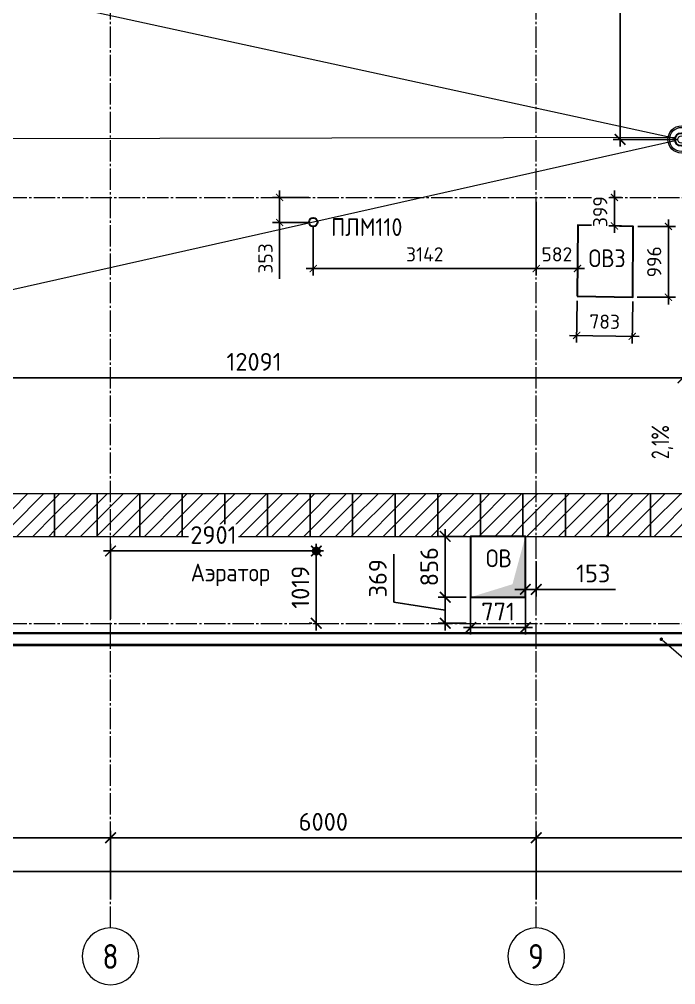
# Model space of a CAD drawing. Header units: millimetres. Extents: x -263990 to 193903, y -164417 to 240530.
# Drawn here: x -93672 to -84421, y -55121 to -41519 of the extents above; entities that cross this region are included whole.
import ezdxf
from ezdxf import colors
from ezdxf.entities.mleader import LeaderData, LeaderLine
from ezdxf.enums import TextEntityAlignment as Align
from ezdxf.math import Vec2, Vec3

# ---------------------------------------------------------------- set-up
doc = ezdxf.new("R2010")
doc.units = ezdxf.units.MM
doc.header["$LTSCALE"] = 20
doc.linetypes.add('CENTER', pattern=[20, 15, -1.7, 1.6, -1.7])
doc.layers.get('0').update_dxf_attribs({"lineweight": 0})
doc.layers.get('Defpoints').update_dxf_attribs({"color": 4})
doc.layers.add('A-ROOF', color=5, linetype='Continuous')
for name, color, linetype, lineweight in [('Высотные отметки', 7, 'Continuous', 9), ('Кровля дорожка', 7, 'Continuous', 18), ('Линии1', 7, 'Continuous', 30), ('Оси', 7, 'CENTER', 9), ('Оси_марки', 7, 'Continuous', 18), ('Размеры', 7, 'Continuous', 9), ('ФЭ парапет', 7, 'Continuous', 18)]:
    doc.layers.add(name, color=color, linetype=linetype, lineweight=lineweight)
doc.layers.add('Сантехнические приборы', color=7, linetype='Continuous', lineweight=18, true_color=0x0080c0)
doc.styles.add('GOST Common', font='gost-common.ttf', dxfattribs={"width": 0.9, "height": 350})
doc.styles.add('GOST Common_2', font='gost-common.ttf', dxfattribs={"width": 0.9, "height": 250})
doc.styles.add('ISOCPEUR', font='isocpeur.ttf', dxfattribs={"width": 0.9, "height": 250})
doc.styles.add('PDF ISOCPEUR', font='isocpeur.ttf')
doc.dimstyles.new('СПДС размеры', dxfattribs={"dimscale": 100, "dimtxt": 2.5, "dimasz": 1.5, "dimexe": 1, "dimexo": 0.625, "dimgap": 1, "dimtad": 1, "dimdec": 0, "dimtxsty": 'PDF ISOCPEUR', "dimblk": 'ARCHTICK', "dimcen": 2.5, "dimdle": 1, "dimadec": 0, "dimazin": 2, "dimtfac": 0.75, "dimtdec": 0, "dimtmove": 1, "dimatfit": 3, "dimfxl": 1, "dimtfill": 1, "dimtolj": 1, "dimarcsym": 1})
doc.dimstyles.new('СПДС размеры 2мм', dxfattribs={"dimscale": 100, "dimtxt": 2, "dimasz": 1, "dimexe": 1, "dimexo": 0.625, "dimgap": 1, "dimtad": 1, "dimdec": 0, "dimtxsty": 'PDF ISOCPEUR', "dimblk": 'ARCHTICK', "dimcen": 2.5, "dimdle": 1, "dimadec": 0, "dimazin": 2, "dimtfac": 0.75, "dimtdec": 0, "dimtmove": 1, "dimatfit": 3, "dimfxl": 1, "dimtfill": 1, "dimtolj": 1, "dimarcsym": 1})

# ---------------------------------------------------------------- blocks, each defined once
blk = doc.blocks.new('*U537')
at = {"layer": 'ФЭ парапет'}
for p, q in [((30390, 0), (0, 0)), ((30390, -3), (0, -3)), ((30390, -15), (0, -15)), ((30390, -165), (0, -165)), ((30390, -177), (0, -177)), ((30390, -180), (0, -180))]:
    blk.add_line(p, q, dxfattribs=at)
blk = doc.blocks.new('Ось сетки - Круг_Ø8 мм-6577-_О__L1_0_000_')
at = {"layer": 'Оси_марки', "lineweight": 20}
for start, end in [(360, 180), (180, 360)]:
    blk.add_arc((0, 0), 4, start, end, dxfattribs=at)
blk = doc.blocks.new('*U547')
at = {"layer": 'Кровля дорожка'}
h = blk.add_hatch(dxfattribs=at)
h.set_pattern_fill('ANSI31', color=256, scale=50)
h.paths.add_polyline_path([(0, 0), (0, -600), (600, -600), (600, 0)])
blk.add_lwpolyline([(0, -600), (600, -600), (600, 0), (0, 0)], close=True, dxfattribs=at)
blk = doc.blocks.new('_ArchTick')
at = {"color": 0, "linetype": 'ByBlock', "const_width": 0.15}
blk.add_lwpolyline([(-0.5, -0.5), (0.5, 0.5)], dxfattribs=at)
blk = doc.blocks.new('*D593')
at = {"layer": 'Defpoints', "color": 0, "transparency": 16777216}
for p in [(-96409, -43235), (-84318, -43183), (-96409, -46570)]:
    blk.add_point(p, dxfattribs=at)
at = {"layer": 'Размеры', "color": 0, "lineweight": -2, "transparency": 16777216}
for p, q in [((-84318, -43245), (-84318, -46670)), ((-96409, -43298), (-96409, -46670)), ((-84218, -46570), (-96509, -46570))]:
    blk.add_line(p, q, dxfattribs=at)
at = {"layer": 'Размеры', "color": 0, "lineweight": -2, "transparency": 16777216, "xscale": 150, "yscale": 150, "zscale": 150, "rotation": 180}
blk.add_blockref('_ArchTick', (-96409, -46570), dxfattribs=at)
at = {"layer": 'Размеры', "color": 0, "lineweight": -2, "transparency": 16777216, "xscale": 150, "yscale": 150, "zscale": 150}
blk.add_blockref('_ArchTick', (-84318, -46570), dxfattribs=at)
at = {"layer": 'Размеры', "color": 0, "lineweight": 20, "transparency": 16777216, "insert": (-90364, -46345), "char_height": 250, "attachment_point": 5, "style": 'PDF ISOCPEUR', "bg_fill": 3, "box_fill_scale": 1.1, "bg_fill_color": 256, "bg_fill_true_color": 13158600, "bg_fill_transparency": 0}
blk.add_mtext('\\A1;12091', dxfattribs=at)
blk = doc.blocks.new('109_Водосточная воронка - Радиус 70-1083720-_О__R_8_390_')
at = {"layer": 'Сантехнические приборы', "color": 7}
for radius in [191, 170, 50.8]:
    blk.add_circle((0, 0), radius, dxfattribs=at)
blk = doc.blocks.new('*D600')
at = {"layer": 'Defpoints', "color": 0, "transparency": 16777216}
for p in [(-85204, -37873), (-84339, -37873), (-84339, -43212)]:
    blk.add_point(p, dxfattribs=at)
at = {"layer": 'Размеры', "color": 0, "lineweight": -2, "transparency": 16777216}
for p, q in [((-85204, -43312), (-85204, -37773)), ((-84401, -37873), (-85304, -37873)), ((-84402, -43212), (-85304, -43212))]:
    blk.add_line(p, q, dxfattribs=at)
at = {"layer": 'Размеры', "color": 0, "lineweight": -2, "transparency": 16777216, "xscale": 150, "yscale": 150, "zscale": 150}
for p, rotation in [((-85204, -37873), 90), ((-85204, -43212), 270)]:
    blk.add_blockref('_ArchTick', p, dxfattribs=dict(at, rotation=rotation))
at = {"layer": 'Размеры', "color": 0, "transparency": 16777216, "insert": (-85429, -40543), "char_height": 250, "attachment_point": 5, "rotation": 90, "style": 'PDF ISOCPEUR', "bg_fill": 3, "box_fill_scale": 1.1, "bg_fill_color": 256, "bg_fill_true_color": 13158600, "bg_fill_transparency": 0}
blk.add_mtext('\\A1;5339', dxfattribs=at)
blk = doc.blocks.new('*D614')
at = {"layer": 'Defpoints', "color": 0, "transparency": 16777216}
for p in [(-89486, -49010), (-92387, -50029), (-89486, -50029)]:
    blk.add_point(p, dxfattribs=at)
at = {"layer": 'Размеры', "color": 0, "lineweight": -2, "transparency": 16777216}
for p, q in [((-92387, -49967), (-92387, -48910)), ((-89486, -49967), (-89486, -48910)), ((-92487, -49010), (-89386, -49010))]:
    blk.add_line(p, q, dxfattribs=at)
at = {"layer": 'Размеры', "color": 0, "lineweight": -2, "transparency": 16777216, "xscale": 150, "yscale": 150, "zscale": 150, "rotation": 180}
blk.add_blockref('_ArchTick', (-92387, -49010), dxfattribs=at)
at = {"layer": 'Размеры', "color": 0, "lineweight": -2, "transparency": 16777216, "xscale": 150, "yscale": 150, "zscale": 150}
blk.add_blockref('_ArchTick', (-89486, -49010), dxfattribs=at)
at = {"layer": 'Размеры', "color": 0, "transparency": 16777216, "insert": (-90936, -48785), "char_height": 250, "attachment_point": 5, "style": 'PDF ISOCPEUR', "bg_fill": 3, "box_fill_scale": 1.1, "bg_fill_color": 256, "bg_fill_true_color": 13158600, "bg_fill_transparency": 0}
blk.add_mtext('\\A1;2901', dxfattribs=at)
blk = doc.blocks.new('*D615')
at = {"layer": 'Defpoints', "color": 0, "transparency": 16777216}
for p in [(-89486, -49010), (-89486, -49010), (-89486, -50029)]:
    blk.add_point(p, dxfattribs=at)
at = {"layer": 'Размеры', "color": 0, "lineweight": -2, "transparency": 16777216}
for p, q in [((-89486, -50129), (-89486, -48910)), ((-89548, -49010), (-89586, -49010)), ((-89548, -50029), (-89586, -50029))]:
    blk.add_line(p, q, dxfattribs=at)
at = {"layer": 'Размеры', "color": 0, "lineweight": -2, "transparency": 16777216, "xscale": 150, "yscale": 150, "zscale": 150}
for p, rotation in [((-89486, -49010), 90), ((-89486, -50029), 270)]:
    blk.add_blockref('_ArchTick', p, dxfattribs=dict(at, rotation=rotation))
at = {"layer": 'Размеры', "color": 0, "transparency": 16777216, "insert": (-89711, -49520), "char_height": 250, "attachment_point": 5, "rotation": 90, "style": 'PDF ISOCPEUR', "bg_fill": 3, "box_fill_scale": 1.1, "bg_fill_color": 256, "bg_fill_true_color": 13158600, "bg_fill_transparency": 0}
blk.add_mtext('\\A1;1019', dxfattribs=at)
blk = doc.blocks.new('*D616')
at = {"layer": 'Defpoints', "color": 0, "transparency": 16777216}
for p in [(-86540, -49094), (-86387, -49094), (-86387, -49551)]:
    blk.add_point(p, dxfattribs=at)
at = {"layer": 'Размеры', "color": 0, "lineweight": -2, "transparency": 16777216}
for p, q in [((-86540, -49156), (-86540, -49651)), ((-86387, -49156), (-86387, -49651)), ((-86540, -49551), (-86690, -49551)), ((-86540, -49551), (-86387, -49551)), ((-86540, -49551), (-86387, -49551)), ((-86387, -49551), (-86237, -49551)), ((-85271, -49551), (-86387, -49551))]:
    blk.add_line(p, q, dxfattribs=at)
at = {"layer": 'Размеры', "color": 0, "lineweight": -2, "transparency": 16777216, "xscale": 150, "yscale": 150, "zscale": 150}
blk.add_blockref('_ArchTick', (-86540, -49551), dxfattribs=at)
at = {"layer": 'Размеры', "color": 0, "lineweight": -2, "transparency": 16777216, "xscale": 150, "yscale": 150, "zscale": 150, "rotation": 180}
blk.add_blockref('_ArchTick', (-86387, -49551), dxfattribs=at)
at = {"layer": 'Размеры', "color": 0, "lineweight": 20, "transparency": 16777216, "insert": (-85583, -49326), "char_height": 250, "attachment_point": 5, "style": 'PDF ISOCPEUR', "bg_fill": 3, "box_fill_scale": 1.1, "bg_fill_color": 256, "bg_fill_true_color": 13158600, "bg_fill_transparency": 0}
blk.add_mtext('\\A1;153', dxfattribs=at)
blk = doc.blocks.new('*D617')
at = {"layer": 'Defpoints', "color": 0, "transparency": 16777216}
for p in [(-87311, -49661), (-87669, -50029), (-87311, -50029)]:
    blk.add_point(p, dxfattribs=at)
at = {"layer": 'Размеры', "color": 0, "lineweight": -2, "transparency": 16777216}
for p, q in [((-88394, -49732), (-88394, -49057)), ((-87669, -49561), (-87669, -50129)), ((-87669, -49845), (-88394, -49732)), ((-87373, -49661), (-87769, -49661)), ((-87373, -50029), (-87769, -50029))]:
    blk.add_line(p, q, dxfattribs=at)
at = {"layer": 'Размеры', "color": 0, "lineweight": -2, "transparency": 16777216, "xscale": 150, "yscale": 150, "zscale": 150}
for p, rotation in [((-87669, -49661), 90), ((-87669, -50029), 270)]:
    blk.add_blockref('_ArchTick', p, dxfattribs=dict(at, rotation=rotation))
at = {"layer": 'Размеры', "color": 0, "lineweight": 20, "transparency": 16777216, "insert": (-88619, -49395), "char_height": 250, "attachment_point": 5, "rotation": 90, "style": 'PDF ISOCPEUR', "bg_fill": 3, "box_fill_scale": 1.1, "bg_fill_color": 256, "bg_fill_true_color": 13158600, "bg_fill_transparency": 0}
blk.add_mtext('\\A1;369', dxfattribs=at)
blk = doc.blocks.new('*D618')
at = {"layer": 'Defpoints', "color": 0, "transparency": 16777216}
for p in [(-87311, -48804), (-86540, -48804), (-86540, -50089)]:
    blk.add_point(p, dxfattribs=at)
at = {"layer": 'Размеры', "color": 0, "lineweight": -2, "transparency": 16777216}
for p, q in [((-87311, -48867), (-87311, -50189)), ((-86540, -48867), (-86540, -50189)), ((-87411, -50089), (-86440, -50089))]:
    blk.add_line(p, q, dxfattribs=at)
at = {"layer": 'Размеры', "color": 0, "lineweight": -2, "transparency": 16777216, "xscale": 150, "yscale": 150, "zscale": 150, "rotation": 180}
blk.add_blockref('_ArchTick', (-87311, -50089), dxfattribs=at)
at = {"layer": 'Размеры', "color": 0, "lineweight": -2, "transparency": 16777216, "xscale": 150, "yscale": 150, "zscale": 150}
blk.add_blockref('_ArchTick', (-86540, -50089), dxfattribs=at)
at = {"layer": 'Размеры', "color": 0, "lineweight": 20, "transparency": 16777216, "insert": (-86925, -49864), "char_height": 250, "attachment_point": 5, "style": 'PDF ISOCPEUR', "bg_fill": 3, "box_fill_scale": 1.1, "bg_fill_color": 256, "bg_fill_true_color": 13158600, "bg_fill_transparency": 0}
blk.add_mtext('\\A1;771', dxfattribs=at)
blk = doc.blocks.new('*D619')
at = {"layer": 'Defpoints', "color": 0, "transparency": 16777216}
for p in [(-87670, -48804), (-87311, -48804), (-87311, -49661)]:
    blk.add_point(p, dxfattribs=at)
at = {"layer": 'Размеры', "color": 0, "lineweight": -2, "transparency": 16777216}
for p, q in [((-87373, -48804), (-87770, -48804)), ((-87670, -49761), (-87670, -48704)), ((-87373, -49661), (-87770, -49661))]:
    blk.add_line(p, q, dxfattribs=at)
at = {"layer": 'Размеры', "color": 0, "lineweight": -2, "transparency": 16777216, "xscale": 150, "yscale": 150, "zscale": 150}
for p, rotation in [((-87670, -48804), 90), ((-87670, -49661), 270)]:
    blk.add_blockref('_ArchTick', p, dxfattribs=dict(at, rotation=rotation))
at = {"layer": 'Размеры', "color": 0, "lineweight": 20, "transparency": 16777216, "insert": (-87895, -49232), "char_height": 250, "attachment_point": 5, "rotation": 90, "style": 'PDF ISOCPEUR', "bg_fill": 3, "box_fill_scale": 1.1, "bg_fill_color": 256, "bg_fill_true_color": 13158600, "bg_fill_transparency": 0}
blk.add_mtext('\\A1;856', dxfattribs=at)
blk = doc.blocks.new('*D620')
at = {"layer": 'Defpoints', "color": 0, "transparency": 16777216}
blk.add_point((-86387, -45031), dxfattribs=at)
blk.add_point((-86387, -45031), dxfattribs=at)
at = {"layer": 'Размеры', "color": 0, "lineweight": -2, "transparency": 16777216}
for p, q in [((-86387, -44968), (-86387, -44931)), ((-85805, -44983), (-85805, -45131)), ((-85705, -45031), (-86487, -45031))]:
    blk.add_line(p, q, dxfattribs=at)
at = {"layer": 'Размеры', "color": 0, "transparency": 16777216, "insert": (-86096, -44831), "char_height": 200, "attachment_point": 5, "style": 'PDF ISOCPEUR', "bg_fill": 3, "box_fill_scale": 1.1, "bg_fill_color": 256, "bg_fill_true_color": 13158600, "bg_fill_transparency": 0}
blk.add_mtext('\\A1;582', dxfattribs=at)
at = {"layer": 'Defpoints', "color": 0, "transparency": 16777216}
blk.add_point((-85805, -44921), dxfattribs=at)
at = {"layer": 'Размеры', "color": 0, "lineweight": -2, "transparency": 16777216, "xscale": 100, "yscale": 100, "zscale": 100, "rotation": 180}
blk.add_blockref('_ArchTick', (-86387, -45031), dxfattribs=at)
at = {"layer": 'Размеры', "color": 0, "lineweight": -2, "transparency": 16777216, "xscale": 100, "yscale": 100, "zscale": 100}
blk.add_blockref('_ArchTick', (-85805, -45031), dxfattribs=at)
blk = doc.blocks.new('*D621')
at = {"layer": 'Defpoints', "color": 0, "transparency": 16777216}
for p in [(-85808, -45422), (-85025, -45435), (-85817, -45973)]:
    blk.add_point(p, dxfattribs=at)
at = {"layer": 'Размеры', "color": 0, "lineweight": -2, "transparency": 16777216}
for p, q in [((-85809, -45485), (-85818, -46073)), ((-85026, -45497), (-85036, -46085)), ((-84934, -45987), (-85917, -45972))]:
    blk.add_line(p, q, dxfattribs=at)
at = {"layer": 'Размеры', "color": 0, "lineweight": -2, "transparency": 16777216, "xscale": 100, "yscale": 100, "zscale": 100}
for p, rotation in [((-85817, -45973), 179.0971083420397), ((-85034, -45986), 359.0971083420397)]:
    blk.add_blockref('_ArchTick', p, dxfattribs=dict(at, rotation=rotation))
at = {"layer": 'Размеры', "color": 0, "transparency": 16777216, "insert": (-85422, -45779), "char_height": 200, "attachment_point": 5, "rotation": 359.0971, "style": 'PDF ISOCPEUR', "bg_fill": 3, "box_fill_scale": 1.1, "bg_fill_color": 256, "bg_fill_true_color": 13158600, "bg_fill_transparency": 0}
blk.add_mtext('\\A1;783', dxfattribs=at)
blk = doc.blocks.new('*D622')
at = {"layer": 'Defpoints', "color": 0, "transparency": 16777216}
for p in [(-85285, -44029), (-85285, -44429)]:
    blk.add_point(p, dxfattribs=at)
at = {"layer": 'Размеры', "color": 0, "lineweight": -2, "transparency": 16777216}
for p, q in [((-85285, -44529), (-85285, -43929)), ((-85349, -44029), (-85185, -44029)), ((-85223, -44429), (-85185, -44429))]:
    blk.add_line(p, q, dxfattribs=at)
at = {"layer": 'Размеры', "color": 0, "transparency": 16777216, "insert": (-85485, -44229), "char_height": 200, "attachment_point": 5, "rotation": 90, "style": 'PDF ISOCPEUR', "bg_fill": 3, "box_fill_scale": 1.1, "bg_fill_color": 256, "bg_fill_true_color": 13158600, "bg_fill_transparency": 0}
blk.add_mtext('\\A1;399', dxfattribs=at)
at = {"layer": 'Defpoints', "color": 0, "transparency": 16777216}
blk.add_point((-85411, -44029), dxfattribs=at)
at = {"layer": 'Размеры', "color": 0, "lineweight": -2, "transparency": 16777216, "xscale": 100, "yscale": 100, "zscale": 100}
for p, rotation in [((-85285, -44029), 90), ((-85285, -44429), 270)]:
    blk.add_blockref('_ArchTick', p, dxfattribs=dict(at, rotation=rotation))
blk = doc.blocks.new('*D623')
at = {"layer": 'Defpoints', "color": 0, "transparency": 16777216}
for p in [(-85020, -44438), (-84524, -44438), (-85025, -45435)]:
    blk.add_point(p, dxfattribs=at)
at = {"layer": 'Размеры', "color": 0, "lineweight": -2, "transparency": 16777216}
for p, q in [((-84524, -45535), (-84524, -44338)), ((-84957, -44438), (-84424, -44438)), ((-84963, -45435), (-84424, -45435))]:
    blk.add_line(p, q, dxfattribs=at)
at = {"layer": 'Размеры', "color": 0, "lineweight": -2, "transparency": 16777216, "xscale": 100, "yscale": 100, "zscale": 100}
for p, rotation in [((-84524, -44438), 90), ((-84524, -45435), 270)]:
    blk.add_blockref('_ArchTick', p, dxfattribs=dict(at, rotation=rotation))
at = {"layer": 'Размеры', "color": 0, "transparency": 16777216, "insert": (-84724, -44936), "char_height": 200, "attachment_point": 5, "rotation": 90, "style": 'PDF ISOCPEUR', "bg_fill": 3, "box_fill_scale": 1.1, "bg_fill_color": 256, "bg_fill_true_color": 13158600, "bg_fill_transparency": 0}
blk.add_mtext('\\A1;996', dxfattribs=at)
blk = doc.blocks.new('*D624')
at = {"layer": 'Defpoints', "color": 0, "transparency": 16777216}
for p in [(-86387, -44029), (-89529, -44378), (-89529, -45031)]:
    blk.add_point(p, dxfattribs=at)
at = {"layer": 'Размеры', "color": 0, "lineweight": -2, "transparency": 16777216}
for p, q in [((-86387, -44092), (-86387, -45131)), ((-89529, -44440), (-89529, -45131)), ((-86287, -45031), (-89629, -45031))]:
    blk.add_line(p, q, dxfattribs=at)
at = {"layer": 'Размеры', "color": 0, "lineweight": -2, "transparency": 16777216, "xscale": 100, "yscale": 100, "zscale": 100, "rotation": 180}
blk.add_blockref('_ArchTick', (-89529, -45031), dxfattribs=at)
at = {"layer": 'Размеры', "color": 0, "lineweight": -2, "transparency": 16777216, "xscale": 100, "yscale": 100, "zscale": 100}
blk.add_blockref('_ArchTick', (-86387, -45031), dxfattribs=at)
at = {"layer": 'Размеры', "color": 0, "transparency": 16777216, "insert": (-87958, -44831), "char_height": 200, "attachment_point": 5, "style": 'PDF ISOCPEUR', "bg_fill": 3, "box_fill_scale": 1.1, "bg_fill_color": 256, "bg_fill_true_color": 13158600, "bg_fill_transparency": 0}
blk.add_mtext('\\A1;3142', dxfattribs=at)
blk = doc.blocks.new('*D625')
at = {"layer": 'Defpoints', "color": 0, "transparency": 16777216}
for p in [(-89529, -44029), (-90003, -44382), (-89529, -44382)]:
    blk.add_point(p, dxfattribs=at)
at = {"layer": 'Размеры', "color": 0, "lineweight": -2, "transparency": 16777216}
for p, q in [((-90003, -43929), (-90003, -44482)), ((-89591, -44029), (-90103, -44029)), ((-89591, -44382), (-90103, -44382)), ((-90003, -45178), (-90003, -44382))]:
    blk.add_line(p, q, dxfattribs=at)
at = {"layer": 'Размеры', "color": 0, "lineweight": -2, "transparency": 16777216, "xscale": 100, "yscale": 100, "zscale": 100}
for p, rotation in [((-90003, -44029), 90), ((-90003, -44382), 270)]:
    blk.add_blockref('_ArchTick', p, dxfattribs=dict(at, rotation=rotation))
at = {"layer": 'Размеры', "color": 0, "transparency": 16777216, "insert": (-90203, -44888), "char_height": 200, "attachment_point": 5, "rotation": 90, "style": 'PDF ISOCPEUR', "bg_fill": 3, "box_fill_scale": 1.1, "bg_fill_color": 256, "bg_fill_true_color": 13158600, "bg_fill_transparency": 0}
blk.add_mtext('\\A1;353', dxfattribs=at)
blk = doc.blocks.new('*D675')
at = {"layer": 'Defpoints', "color": 0, "transparency": 16777216}
for p in [(-98387, -53051), (-92387, -53051), (-92387, -53983)]:
    blk.add_point(p, dxfattribs=at)
at = {"layer": 'Размеры', "color": 0, "lineweight": -2, "transparency": 16777216}
for p, q in [((-98387, -52989), (-98387, -52951)), ((-92387, -53920), (-92387, -52951)), ((-98487, -53051), (-92287, -53051))]:
    blk.add_line(p, q, dxfattribs=at)
at = {"layer": 'Размеры', "color": 0, "lineweight": -2, "transparency": 16777216, "xscale": 150, "yscale": 150, "zscale": 150, "rotation": 180}
blk.add_blockref('_ArchTick', (-98387, -53051), dxfattribs=at)
at = {"layer": 'Размеры', "color": 0, "lineweight": -2, "transparency": 16777216, "xscale": 150, "yscale": 150, "zscale": 150}
blk.add_blockref('_ArchTick', (-92387, -53051), dxfattribs=at)
at = {"layer": 'Размеры', "color": 0, "transparency": 16777216, "insert": (-95387, -52826), "char_height": 250, "attachment_point": 5, "style": 'PDF ISOCPEUR', "bg_fill": 3, "box_fill_scale": 1.1, "bg_fill_color": 256, "bg_fill_true_color": 13158600, "bg_fill_transparency": 0}
blk.add_mtext('\\A1;6000', dxfattribs=at)
blk = doc.blocks.new('*D676')
at = {"layer": 'Defpoints', "color": 0, "transparency": 16777216}
for p in [(-92387, -53051), (-86387, -53051), (-86387, -53983)]:
    blk.add_point(p, dxfattribs=at)
at = {"layer": 'Размеры', "color": 0, "lineweight": -2, "transparency": 16777216}
for p, q in [((-92387, -52989), (-92387, -52951)), ((-86387, -53920), (-86387, -52951)), ((-92487, -53051), (-86287, -53051))]:
    blk.add_line(p, q, dxfattribs=at)
at = {"layer": 'Размеры', "color": 0, "lineweight": -2, "transparency": 16777216, "xscale": 150, "yscale": 150, "zscale": 150, "rotation": 180}
blk.add_blockref('_ArchTick', (-92387, -53051), dxfattribs=at)
at = {"layer": 'Размеры', "color": 0, "lineweight": -2, "transparency": 16777216, "xscale": 150, "yscale": 150, "zscale": 150}
blk.add_blockref('_ArchTick', (-86387, -53051), dxfattribs=at)
at = {"layer": 'Размеры', "color": 0, "transparency": 16777216, "insert": (-89387, -52826), "char_height": 250, "attachment_point": 5, "style": 'PDF ISOCPEUR', "bg_fill": 3, "box_fill_scale": 1.1, "bg_fill_color": 256, "bg_fill_true_color": 13158600, "bg_fill_transparency": 0}
blk.add_mtext('\\A1;6000', dxfattribs=at)
blk = doc.blocks.new('*D677')
at = {"layer": 'Defpoints', "color": 0, "transparency": 16777216}
for p in [(-86387, -53051), (-80387, -53051), (-80387, -53983)]:
    blk.add_point(p, dxfattribs=at)
at = {"layer": 'Размеры', "color": 0, "lineweight": -2, "transparency": 16777216}
for p, q in [((-86387, -52989), (-86387, -52951)), ((-80387, -53920), (-80387, -52951)), ((-86487, -53051), (-80287, -53051))]:
    blk.add_line(p, q, dxfattribs=at)
at = {"layer": 'Размеры', "color": 0, "lineweight": -2, "transparency": 16777216, "xscale": 150, "yscale": 150, "zscale": 150, "rotation": 180}
blk.add_blockref('_ArchTick', (-86387, -53051), dxfattribs=at)
at = {"layer": 'Размеры', "color": 0, "lineweight": -2, "transparency": 16777216, "xscale": 150, "yscale": 150, "zscale": 150}
blk.add_blockref('_ArchTick', (-80387, -53051), dxfattribs=at)
at = {"layer": 'Размеры', "color": 0, "transparency": 16777216, "insert": (-83387, -52826), "char_height": 250, "attachment_point": 5, "style": 'PDF ISOCPEUR', "bg_fill": 3, "box_fill_scale": 1.1, "bg_fill_color": 256, "bg_fill_true_color": 13158600, "bg_fill_transparency": 0}
blk.add_mtext('\\A1;6000', dxfattribs=at)
blk = doc.blocks.new('*D683')
at = {"layer": 'Defpoints', "color": 0, "transparency": 16777216}
for p in [(-80387, -52204), (-125387, -52573), (-80387, -53527)]:
    blk.add_point(p, dxfattribs=at)
at = {"layer": 'Размеры', "color": 0, "lineweight": -2, "transparency": 16777216}
for p, q in [((-80387, -52267), (-80387, -53627)), ((-125387, -52636), (-125387, -53627)), ((-125487, -53527), (-80287, -53527))]:
    blk.add_line(p, q, dxfattribs=at)
at = {"layer": 'Размеры', "color": 0, "lineweight": -2, "transparency": 16777216, "xscale": 150, "yscale": 150, "zscale": 150, "rotation": 180}
blk.add_blockref('_ArchTick', (-125387, -53527), dxfattribs=at)
at = {"layer": 'Размеры', "color": 0, "lineweight": -2, "transparency": 16777216, "xscale": 150, "yscale": 150, "zscale": 150}
blk.add_blockref('_ArchTick', (-80387, -53527), dxfattribs=at)
at = {"layer": 'Размеры', "color": 0, "transparency": 16777216, "insert": (-102887, -53302), "char_height": 250, "attachment_point": 5, "style": 'PDF ISOCPEUR', "bg_fill": 3, "box_fill_scale": 1.1, "bg_fill_color": 256, "bg_fill_true_color": 13158600, "bg_fill_transparency": 0}
blk.add_mtext('\\A1;45000', dxfattribs=at)
blk = doc.blocks.new('ОТМ')
at = {"layer": 'Высотные отметки', "lineweight": 30, "transparency": 16777216}
for p, q in [((-598, -259), (-598, 241)), ((-598, 241), (602, 241)), ((602, 241), (602, -259)), ((602, -259), (-598, -259))]:
    blk.add_line(p, q, dxfattribs=at)
at = {"layer": 'Высотные отметки', "transparency": 16777216, "style": 'PDF ISOCPEUR', "flags": 8}
blk.add_attdef('ОТМ', text='', height=250, dxfattribs=at).set_placement((2, -9), align=Align.MIDDLE_CENTER)
blk = doc.blocks.new('_Dot')
at = {"color": 0, "linetype": 'ByBlock', "lineweight": -2}
blk.add_line((-0.5, 0), (-1, 0), dxfattribs=at)
at = {"color": 0, "linetype": 'ByBlock', "const_width": 0.5}
blk.add_lwpolyline([(-0.25, 0, 1), (0.25, 0, 1)], format="xyb", close=True, dxfattribs=at)

msp = doc.modelspace()

# ---------------------------------------------------------------- hatches: boundary and pattern name
at = {"lineweight": 9}
h = msp.add_hatch(color=7, dxfattribs=at)
h.dxf.hatch_style = 1
h.paths.add_polyline_path([(-86539.88926, -48804.36437), (-86721.7502, -49478.56144), (-87310.9449, -49660.53788), (-87309.33332, -49660.53787), (-86539.88926, -49660.36437)])

# ---------------------------------------------------------------- linework, layer by layer
at = {"layer": 'Линии1', "color": 7}
msp.add_lwpolyline([(-86539.88926, -49660.36437), (-86539.88926, -48804.36437), (-87310.88926, -48804.36437), (-87310.88926, -49660.53787), (-86539.88926, -49660.36437)], dxfattribs=at)
at = {"layer": 'Оси', "color": 7, "lineweight": 5}
for p, q in [((-86386.88926, -54320.53519), (-86386.88926, -37431.96943)), ((-92386.88926, -54320.53519), (-92386.88926, -37595.41866)), ((-129068.41441, -44029.36437), (-79912.2678, -44029.36437)), ((-129068.41441, -50029.36437), (-79912.2678, -50029.36437))]:
    msp.add_line(p, q, dxfattribs=at)

# ---------------------------------------------------------------- block references
at = {"layer": 'A-ROOF'}
for p in [(-93774.59561, -48204.24847), (-93174.59561, -48204.24847), (-92574.59561, -48204.24847), (-91974.59561, -48204.24847), (-91374.59561, -48204.24847), (-90774.59561, -48204.24847), (-90174.59561, -48204.24847), (-89574.59561, -48204.24847), (-88974.59561, -48204.24847), (-88374.59561, -48204.24847), (-87774.59561, -48204.24847), (-87174.59561, -48204.24847), (-86574.59561, -48204.24847), (-85974.59561, -48204.24847), (-85374.59561, -48204.24847), (-84774.59561, -48204.24847)]:
    msp.add_blockref('*U547', p, dxfattribs=at)
at = {"layer": 'Оси_марки', "color": 7, "lineweight": 20, "xscale": 99.99999999999993, "yscale": 99.99999999999993, "zscale": 99.99999999999993}
for p in [(-92386.88926, -54720.53519), (-86386.88926, -54720.53519)]:
    msp.add_blockref('Ось сетки - Круг_Ø8 мм-6577-_О__L1_0_000_', p, dxfattribs=at)
at = {"layer": 'ФЭ парапет'}
msp.add_blockref('*U537', (-110581.88926, -50164.29358), dxfattribs=at)

# ---------------------------------------------------------------- texts
at = {"color": 7, "insert": (-87095.83411, -48988.41633), "char_height": 250, "width": 1266.66625, "attachment_point": 1, "rotation": 359.999999995, "style": 'ISOCPEUR'}
msp.add_mtext('ОВ', dxfattribs=at)
at = {"layer": 'Оси_марки', "color": 7, "char_height": 350, "width": 274.177125, "attachment_point": 1, "style": 'GOST Common'}
for s, insert in [('\\fGOST Common|b0|i0|c204|p34|;\\W.9;8', (-92500.66993, -54548.00183)), ('\\fGOST Common|b0|i0|c204|p34|;\\W.9;9', (-86500.66993, -54548.00183))]:
    msp.add_mtext(s, dxfattribs=dict(at, insert=insert))
at = {"layer": 'Размеры', "color": 7, "lineweight": 20, "insert": (-84763.32417, -47236.69153), "char_height": 250, "width": 7627.6246254, "attachment_point": 3, "rotation": 90.000000005, "line_spacing_factor": 1.022761, "style": 'GOST Common_2'}
msp.add_mtext('2,1%', dxfattribs=at)

# ---------------------------------------------------------------- leaders
at = {"layer": 'Высотные отметки'}
ml = msp.add_multileader_block('Standard', dxfattribs=at)
ml.set_content('ОТМ', color=256, scale=0.8)
ml.set_attribute('ОТМ', '+9,400', width=0)
ml.set_leader_properties(color=256, linetype='ByLayer', lineweight=18)
ml.set_arrow_properties(name='DOT')
ml.build(insert=Vec2(0, 0))
ml.multileader.update_dxf_attribs({"text_left_attachment_type": 6, "text_right_attachment_type": 6, "dogleg_length": 100, "arrow_head_size": 50})
ctx = ml.context
ctx.base_point, ctx.char_height, ctx.arrow_head_size, ctx.landing_gap_size, ctx.plane_origin = Vec3(-83663.22253, -50991.40691), 300, 50, 0.09, Vec3(-82059.12463, -51710.78028)
ctx.left_attachment, ctx.right_attachment = 6, 6
notes = []
notes.append((ctx, [(1, (1, 1, 0), (-83763.22253, -50991.40691), (1, 0), 100, [(0, [(-84623.84333, -50253.54778)], 0, [])])]))
ctx.block.insert = Vec3(-83185.05935, -50983.92291)
for ctx, leaders in notes:
    for number, flags, end, landing, length, lines in leaders:
        leader = LeaderData()
        leader.index, (leader.has_last_leader_line, leader.has_dogleg_vector, leader.attachment_direction) = number, flags
        leader.last_leader_point, leader.dogleg_vector, leader.dogleg_length = Vec3(end), Vec3(landing), length
        for number, points, colour, breaks in lines:
            line = LeaderLine()
            line.index, line.vertices, line.color, line.breaks = number, Vec3.list(points), colors.encode_raw_color(colour), breaks
            leader.lines.append(line)
        ctx.leaders.append(leader)

# ---------------------------------------------------------------- next in the draw order: dimensions: what is measured, and where the dimension line sits
at = {"layer": 'Размеры', "color": 7, "lineweight": 20}
dim = msp.add_linear_dim(base=(-96409.2575, -46569.648), p1=(-84318.04161, -43182.50923), p2=(-96409.2575, -43235.47192), dimstyle='СПДС размеры', dxfattribs=at)
dim.commit()
dim.dimension.update_dxf_attribs({"geometry": '*D593', "text_midpoint": (-90363.64956, -46344.648)})
at = {"layer": 'Размеры'}
for base, p1, p2, picture, middle in [((-89485.88926, -49010.36437), (-92386.88926, -50029.36437), (-89485.88926, -50029.36437), '*D614', (-90936.38926, -48785.36437)), ((-92386.88926, -53051.00091), (-98386.88926, -53051.00091), (-92386.88926, -53982.56875), '*D675', (-95386.88926, -52826.00091))]:
    dim = msp.add_linear_dim(base=base, p1=p1, p2=p2, dimstyle='СПДС размеры', dxfattribs=at)
    dim.commit()
    dim.dimension.update_dxf_attribs({"geometry": picture, "text_midpoint": middle})
at = {"layer": 'Размеры', "color": 7, "lineweight": 20}
dim = msp.add_linear_dim(base=(-87669.09341, -50029.36437), p1=(-87310.88926, -49660.53787), p2=(-87310.88926, -50029.36437), angle=90, dimstyle='СПДС размеры', dxfattribs=at)
dim.commit()
dim.dimension.update_dxf_attribs({"geometry": '*D617', "text_midpoint": (-88394.09341, -49632.45112), "dimtype": 160})
dim = msp.add_linear_dim(base=(-86386.88926, -49551.34643), p1=(-86539.88926, -49093.56407), p2=(-86386.88926, -49093.56407), dimstyle='СПДС размеры', dxfattribs=at)
dim.commit()
dim.dimension.update_dxf_attribs({"geometry": '*D616', "text_midpoint": (-85583.46896, -49286.8519), "dimtype": 160})

# ---------------------------------------------------------------- next in the draw order: linework, layer by layer
at = {"color": 7, "lineweight": 30}
msp.add_circle((-84339.46874, -43212.29358, 29164.99326), 91.14788, dxfattribs=at)
at = {"layer": 'Линии1', "color": 7}
msp.add_lwpolyline([(-85808.03651, -45422.17275), (-85025.30219, -45434.50844), (-85019.7323, -44438.39896), (-85802.42641, -44418.86982), (-85808.03651, -45422.17275)], dxfattribs=at)

# ---------------------------------------------------------------- next in the draw order: block references
at = {"layer": 'Сантехнические приборы', "color": 7}
msp.add_blockref('109_Водосточная воронка - Радиус 70-1083720-_О__R_8_390_', (-84339.46874, -43212.29358, 29218.58679), dxfattribs=at)

# ---------------------------------------------------------------- next in the draw order: texts
at = {"color": 7, "char_height": 250, "width": 1266.66625, "attachment_point": 1, "rotation": 359.999999995, "style": 'ISOCPEUR'}
for s, insert in [('ОВ3', (-85648.3932, -44761.08482)), ('Аэратор', (-91256.46659, -49187.46408, -25781.59142))]:
    msp.add_mtext(s, dxfattribs=dict(at, insert=insert))

# ---------------------------------------------------------------- next in the draw order: dimensions: what is measured, and where the dimension line sits
at = {"layer": 'Размеры', "color": 7, "lineweight": 20}
dim = msp.add_linear_dim(base=(-86539.88926, -50089.14194), p1=(-87310.88926, -48804.36437), p2=(-86539.88926, -48804.36437), dimstyle='СПДС размеры', dxfattribs=at)
dim.commit()
dim.dimension.update_dxf_attribs({"geometry": '*D618', "text_midpoint": (-86925.38926, -49864.14194)})
at = {"layer": 'Размеры'}
dim = msp.add_linear_dim(base=(-89485.88926, -49010.36437), p1=(-89485.88926, -50029.36437), p2=(-89485.88926, -49010.36437), angle=90, dimstyle='СПДС размеры', dxfattribs=at)
dim.commit()
dim.dimension.update_dxf_attribs({"geometry": '*D615', "text_midpoint": (-89710.88926, -49519.86437)})
dim = msp.add_linear_dim(base=(-86386.88926, -53051.00091), p1=(-92386.88926, -53051.00091), p2=(-86386.88926, -53982.76578), dimstyle='СПДС размеры', dxfattribs=at)
dim.commit()
dim.dimension.update_dxf_attribs({"geometry": '*D676', "text_midpoint": (-89386.88926, -52826.00091)})

# ---------------------------------------------------------------- next in the draw order: linework, layer by layer
at = {"layer": 'Линии1', "color": 7}
msp.add_lwpolyline([(-89483.21672, -48963.34354), (-89487.26875, -48963.28785), (-89491.31056, -48963.58071), (-89495.31224, -48964.21994), (-89499.24416, -48965.2008), (-89503.0772, -48966.51604), (-89506.78299, -48968.15591), (-89510.33408, -48970.10829), (-89513.7042, -48972.3587), (-89516.86838, -48974.8905), (-89519.80321, -48977.68493), (-89522.48695, -48980.72131), (-89524.89973, -48983.97715), (-89527.02369, -48987.42836), (-89528.84311, -48991.04938), (-89530.34451, -48994.8134), (-89531.51678, -48998.69255), (-89532.35124, -49002.65812), (-89532.84171, -49006.68074), (-89532.98457, -49010.73063), (-89532.77874, -49014.77782), (-89532.22577, -49018.79232), (-89531.32973, -49022.74443), (-89530.09727, -49026.60488), (-89528.53751, -49030.3451), (-89526.66199, -49033.93738), (-89524.48461, -49037.35513), (-89522.02148, -49040.57306), (-89519.29084, -49043.56733), (-89516.31291, -49046.31578), (-89513.10973, -49048.79806), (-89509.70502, -49050.99578), (-89506.12399, -49052.89269), (-89502.39314, -49054.47473), (-89498.54011, -49055.73019), (-89494.59342, -49056.64979), (-89490.58228, -49057.2267), (-89486.5364, -49057.45665), (-89482.48572, -49057.33796), (-89478.46025, -49056.87148), (-89474.48977, -49056.06069), (-89470.6037, -49054.91157), (-89466.83079, -49053.43265), (-89463.19899, -49051.63486), (-89459.73517, -49049.53152), (-89456.465, -49047.1382), (-89453.41266, -49044.47261), (-89450.60078, -49041.55451), (-89448.05016, -49038.40548), (-89445.77968, -49035.04885), (-89443.80617, -49031.50946), (-89442.14422, -49027.81351), (-89440.80614, -49023.98839), (-89439.80185, -49020.06239), (-89439.13877, -49016.0646), (-89438.82181, -49012.0246), (-89438.85332, -49007.97231), (-89439.23308, -49003.93773), (-89439.95825, -48999.95073), (-89441.02349, -48996.04083), (-89442.4209, -48992.23697), (-89444.14013, -48988.56733), (-89446.16845, -48985.05906), (-89448.49086, -48981.73814), (-89451.09015, -48978.62917), (-89453.94708, -48975.75515), (-89457.0405, -48973.13736), (-89460.34751, -48970.79519), (-89463.84361, -48968.74598), (-89467.50294, -48967.00489), (-89471.29839, -48965.58482), (-89475.20187, -48964.49629), (-89479.18447, -48963.74734), (-89483.21672, -48963.34354)], dxfattribs=at)
msp.add_circle((-89485.88926, -49010.36437), 47.09673, dxfattribs=at)

# ---------------------------------------------------------------- next in the draw order: dimensions: what is measured, and where the dimension line sits
at = {"layer": 'Размеры'}
dim = msp.add_linear_dim(base=(-85204.35381, -37873.46627), p1=(-84339.46874, -43212.29358), p2=(-84338.86671, -37873.46627), angle=90, dimstyle='СПДС размеры', dxfattribs=at)
dim.commit()
dim.dimension.update_dxf_attribs({"geometry": '*D600', "text_midpoint": (-85429.35381, -40542.87993)})
at = {"layer": 'Размеры', "color": 7, "lineweight": 20}
dim = msp.add_linear_dim(base=(-87669.63964, -48804.36437), p1=(-87310.88926, -49660.53787), p2=(-87310.88926, -48804.36437), angle=90, dimstyle='СПДС размеры', dxfattribs=at)
dim.commit()
dim.dimension.update_dxf_attribs({"geometry": '*D619', "text_midpoint": (-87894.63964, -49232.45112)})
at = {"layer": 'Размеры'}
dim = msp.add_linear_dim(base=(-80386.88927, -53051.00091), p1=(-86386.88926, -53051.00091), p2=(-80386.88927, -53982.56875), dimstyle='СПДС размеры', dxfattribs=at)
dim.commit()
dim.dimension.update_dxf_attribs({"geometry": '*D677', "text_midpoint": (-83386.88926, -52826.00091)})

# ---------------------------------------------------------------- next in the draw order: linework, layer by layer
at = {"color": 7, "lineweight": 9, "elevation": 43.01308}
msp.add_lwpolyline([(-96409.2575, -40585.46927), (-84428.58429, -43192.9768)], dxfattribs=at)
at = {"color": 7, "lineweight": 9}
for points in [[(-84424.44709, -43182.62102), (-106232.23935, -43224.81849)], [(-84428.36071, -43232.27045), (-96409.2575, -45923.48132)]]:
    msp.add_lwpolyline(points, dxfattribs=at)

# ---------------------------------------------------------------- next in the draw order: dimensions: what is measured, and where the dimension line sits
at = {"layer": 'Размеры'}
dim = msp.add_linear_dim(base=(-80386.88927, -53526.95791), p1=(-125386.88926, -52573.14342), p2=(-80386.88927, -52204.1734), dimstyle='СПДС размеры', dxfattribs=at)
dim.commit()
dim.dimension.update_dxf_attribs({"geometry": '*D683', "text_midpoint": (-102886.88926, -53301.95791)})

# ---------------------------------------------------------------- next in the draw order: dimensions: what is measured, and where the dimension line sits
dim = msp.add_linear_dim(base=(-85285.49143, -44029.36437), p1=(-85285.49143, -44428.63439), p2=(-85411.07935, -44029.36437), angle=90, dimstyle='СПДС размеры 2мм', dxfattribs=at)
dim.commit()
dim.dimension.update_dxf_attribs({"geometry": '*D622', "text_midpoint": (-85285.49143, -44228.99938), "dimtype": 160})
dim = msp.add_linear_dim(base=(-86386.88926, -45030.56668), p1=(-85805.23146, -44920.52129), p2=(-86386.88926, -45030.56668), dimstyle='СПДС размеры 2мм', dxfattribs=at)
dim.commit()
dim.dimension.update_dxf_attribs({"geometry": '*D620', "text_midpoint": (-86096.06036, -45030.56668), "dimtype": 160})
dim = msp.add_aligned_dim(p1=(-85025.30219, -45434.50844), p2=(-85808.03651, -45422.17275), distance=551.06918, dimstyle='СПДС размеры 2мм', dxfattribs=at)
dim.commit()
dim.dimension.update_dxf_attribs({"geometry": '*D621', "text_midpoint": (-85422.20142, -45779.36619)})

# ---------------------------------------------------------------- next in the draw order: dimensions: what is measured, and where the dimension line sits
dim = msp.add_linear_dim(base=(-89528.88926, -45030.56668), p1=(-86386.88926, -44029.36437), p2=(-89528.88926, -44377.9775), dimstyle='СПДС размеры 2мм', dxfattribs=at)
dim.commit()
dim.dimension.update_dxf_attribs({"geometry": '*D624', "text_midpoint": (-87957.88926, -44830.56668)})
dim = msp.add_linear_dim(base=(-84524.37865, -44438.39896), p1=(-85025.30219, -45434.50844), p2=(-85019.7323, -44438.39896), angle=90, dimstyle='СПДС размеры 2мм', dxfattribs=at)
dim.commit()
dim.dimension.update_dxf_attribs({"geometry": '*D623', "text_midpoint": (-84724.37865, -44936.4537)})

# ---------------------------------------------------------------- next in the draw order: texts
at = {"color": 7, "insert": (-89278.7029, -44321.77934, -29195.88151), "char_height": 250, "width": 1266.66625, "attachment_point": 1, "rotation": 359.999999995, "style": 'ISOCPEUR'}
msp.add_mtext('ПЛМ110', dxfattribs=at)

# ---------------------------------------------------------------- next in the draw order: dimensions: what is measured, and where the dimension line sits
at = {"layer": 'Размеры'}
dim = msp.add_linear_dim(base=(-90003.33627, -44382.36437), p1=(-89528.88926, -44029.36437), p2=(-89528.88926, -44382.36437), angle=90, dimstyle='СПДС размеры 2мм', dxfattribs=at)
dim.commit()
dim.dimension.update_dxf_attribs({"geometry": '*D625', "text_midpoint": (-90015.65231, -44887.5158), "dimtype": 160})

# ---------------------------------------------------------------- next in the draw order: linework, layer by layer
at = {"layer": 'Линии1', "color": 7}
msp.add_circle((-89528.88926, -44377.9775), 59.69138, dxfattribs=at)

doc.saveas('drawing.dxf')
